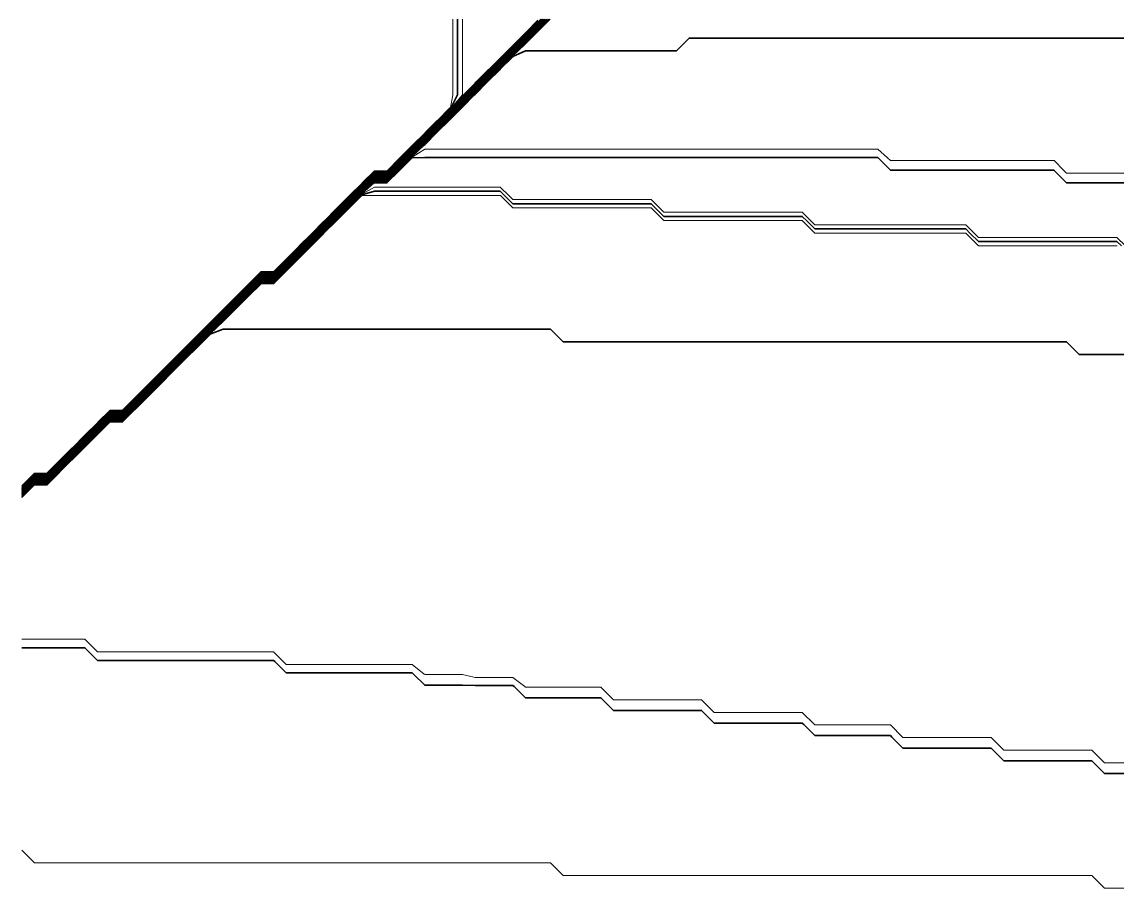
# Model space of a CAD drawing. Header units: metres. Extents: x 287882 to 288136, y 62808 to 63073.
# Drawn here: x 287881.6 to 287968.6, y 62813 to 62881.8 of the extents above; entities that cross this region are included whole.
import ezdxf

# ---------------------------------------------------------------- set-up
doc = ezdxf.new("R2010")
doc.units = ezdxf.units.M
doc.layers.add('TOPO-CONT-PRIMARY', color=2, linetype='Continuous')
doc.layers.add('TOPO-CONT-SECONDARY', color=253, linetype='Continuous')

msp = doc.modelspace()

# ---------------------------------------------------------------- linework, layer by layer
at = {"layer": 'TOPO-CONT-PRIMARY', "lineweight": 35}
for points, elevation in [([(287881.6, 62844.423), (287882.22, 62845.043), (287882.6, 62845.423), (287883.6, 62845.423), (287884.22, 62846.043), (287884.6, 62846.423), (287885.22, 62847.043), (287885.6, 62847.423), (287886.22, 62848.043), (287886.6, 62848.423), (287887.22, 62849.043), (287887.6, 62849.423), (287888.22, 62850.043), (287888.6, 62850.423), (287889.6, 62850.423), (287890.22, 62851.043), (287890.6, 62851.423), (287891.216, 62852.043), (287891.6, 62852.427), (287892.216, 62853.043), (287892.6, 62853.427), (287893.216, 62854.043), (287893.6, 62854.427), (287894.216, 62855.043), (287894.6, 62855.427), (287895.216, 62856.043), (287895.6, 62856.427), (287896.216, 62857.043), (287896.6, 62857.427), (287897.262, 62858.043), (287897.6, 62858.382), (287898.262, 62859.043), (287898.6, 62859.382), (287899.262, 62860.043), (287899.6, 62860.382), (287900.262, 62861.043), (287900.6, 62861.382), (287901.6, 62861.382), (287902.262, 62862.043), (287902.6, 62862.382), (287903.262, 62863.043), (287903.6, 62863.382), (287904.262, 62864.043), (287904.6, 62864.385), (287905.259, 62865.043), (287905.6, 62865.385), (287906.259, 62866.043), (287906.6, 62866.385), (287907.259, 62867.043), (287907.6, 62867.385), (287908.259, 62868.043), (287908.6, 62868.385), (287909.372, 62869.043), (287909.6, 62869.272), (287910.6, 62869.272), (287911.372, 62870.043), (287911.6, 62870.272), (287912.372, 62871.043), (287912.6, 62871.272), (287913.442, 62872.043), (287913.6, 62872.201), (287914.442, 62873.043), (287914.6, 62873.201), (287915.448, 62874.043), (287915.6, 62874.196), (287916.448, 62875.043), (287916.6, 62875.226), (287917.418, 62876.043), (287917.6, 62876.226), (287918.418, 62877.043), (287918.6, 62877.226), (287919.418, 62878.043), (287919.6, 62878.226), (287920.418, 62879.043), (287920.6, 62879.226), (287921.477, 62880.043), (287921.6, 62880.167), (287922.477, 62881.043), (287922.6, 62881.167), (287923.477, 62882.043)], 120), ([(287881.6, 62844.513), (287882.131, 62845.043), (287882.6, 62845.513), (287883.6, 62845.513), (287884.131, 62846.043), (287884.6, 62846.513), (287885.131, 62847.043), (287885.6, 62847.513), (287886.131, 62848.043), (287886.6, 62848.513), (287887.131, 62849.043), (287887.6, 62849.513), (287888.131, 62850.043), (287888.6, 62850.513), (287889.6, 62850.513), (287890.131, 62851.043), (287890.6, 62851.513), (287891.127, 62852.043), (287891.6, 62852.517), (287892.127, 62853.043), (287892.6, 62853.517), (287893.127, 62854.043), (287893.6, 62854.517), (287894.127, 62855.043), (287894.6, 62855.517), (287895.127, 62856.043), (287895.6, 62856.517), (287896.127, 62857.043), (287896.6, 62857.517), (287897.166, 62858.043), (287897.6, 62858.477), (287898.166, 62859.043), (287898.6, 62859.477), (287899.166, 62860.043), (287899.6, 62860.477), (287900.166, 62861.043), (287900.6, 62861.477), (287901.6, 62861.477), (287902.166, 62862.043), (287902.6, 62862.477), (287903.166, 62863.043), (287903.6, 62863.477), (287904.166, 62864.043), (287904.6, 62864.482), (287905.162, 62865.043), (287905.6, 62865.482), (287906.162, 62866.043), (287906.6, 62866.482), (287907.162, 62867.043), (287907.6, 62867.482), (287908.162, 62868.043), (287908.6, 62868.482), (287909.258, 62869.043), (287909.6, 62869.385), (287910.6, 62869.385), (287911.258, 62870.043), (287911.6, 62870.385), (287912.258, 62871.043), (287912.6, 62871.385), (287913.318, 62872.043), (287913.6, 62872.325), (287914.318, 62873.043), (287914.6, 62873.325), (287915.323, 62874.043), (287915.6, 62874.321), (287916.323, 62875.043), (287916.6, 62875.374), (287917.269, 62876.043), (287917.6, 62876.374), (287918.269, 62877.043), (287918.6, 62877.374), (287919.269, 62878.043), (287919.6, 62878.374), (287920.269, 62879.043), (287920.6, 62879.374), (287921.317, 62880.043), (287921.6, 62880.326), (287922.317, 62881.043), (287922.6, 62881.326), (287923.317, 62882.043)], 121), ([(287881.6, 62844.603), (287882.041, 62845.043), (287882.6, 62845.603), (287883.6, 62845.603), (287884.041, 62846.043), (287884.6, 62846.603), (287885.041, 62847.043), (287885.6, 62847.603), (287886.041, 62848.043), (287886.6, 62848.603), (287887.041, 62849.043), (287887.6, 62849.603), (287888.041, 62850.043), (287888.6, 62850.603), (287889.6, 62850.603), (287890.041, 62851.043), (287890.6, 62851.603), (287891.038, 62852.043), (287891.6, 62852.606), (287892.038, 62853.043), (287892.6, 62853.606), (287893.038, 62854.043), (287893.6, 62854.606), (287894.038, 62855.043), (287894.6, 62855.606), (287895.038, 62856.043), (287895.6, 62856.606), (287896.038, 62857.043), (287896.6, 62857.606), (287897.07, 62858.043), (287897.6, 62858.573), (287898.07, 62859.043), (287898.6, 62859.573), (287899.07, 62860.043), (287899.6, 62860.573), (287900.07, 62861.043), (287900.6, 62861.573), (287901.6, 62861.573), (287902.07, 62862.043), (287902.6, 62862.573), (287903.07, 62863.043), (287903.6, 62863.573), (287904.07, 62864.043), (287904.6, 62864.579), (287905.065, 62865.043), (287905.6, 62865.579), (287906.065, 62866.043), (287906.6, 62866.579), (287907.065, 62867.043), (287907.6, 62867.579), (287908.065, 62868.043), (287908.6, 62868.579), (287909.145, 62869.043), (287909.6, 62869.499), (287910.6, 62869.499), (287911.145, 62870.043), (287911.6, 62870.499), (287912.145, 62871.043), (287912.6, 62871.499), (287913.195, 62872.043), (287913.6, 62872.449), (287914.195, 62873.043), (287914.6, 62873.449), (287915.198, 62874.043), (287915.6, 62874.445), (287916.198, 62875.043), (287916.6, 62875.523), (287917.121, 62876.043), (287917.6, 62876.523), (287918.121, 62877.043), (287918.6, 62877.523), (287919.121, 62878.043), (287919.6, 62878.523), (287920.121, 62879.043), (287920.6, 62879.523), (287921.158, 62880.043), (287921.6, 62880.486), (287922.158, 62881.043), (287922.6, 62881.486), (287923.158, 62882.043)], 122), ([(287881.6, 62844.693), (287881.951, 62845.043), (287882.6, 62845.693), (287883.6, 62845.693), (287883.951, 62846.043), (287884.6, 62846.693), (287884.951, 62847.043), (287885.6, 62847.693), (287885.951, 62848.043), (287886.6, 62848.693), (287886.951, 62849.043), (287887.6, 62849.693), (287887.951, 62850.043), (287888.6, 62850.693), (287889.6, 62850.693), (287889.951, 62851.043), (287890.6, 62851.693), (287890.948, 62852.043), (287891.6, 62852.695), (287891.948, 62853.043), (287892.6, 62853.695), (287892.948, 62854.043), (287893.6, 62854.695), (287893.948, 62855.043), (287894.6, 62855.695), (287894.948, 62856.043), (287895.6, 62856.695), (287895.948, 62857.043), (287896.6, 62857.695), (287896.974, 62858.043), (287897.6, 62858.669), (287897.974, 62859.043), (287898.6, 62859.669), (287898.974, 62860.043), (287899.6, 62860.669), (287899.974, 62861.043), (287900.6, 62861.669), (287901.6, 62861.669), (287901.974, 62862.043), (287902.6, 62862.669), (287902.974, 62863.043), (287903.6, 62863.669), (287903.974, 62864.043), (287904.6, 62864.675), (287904.968, 62865.043), (287905.6, 62865.675), (287905.968, 62866.043), (287906.6, 62866.675), (287906.968, 62867.043), (287907.6, 62867.675), (287907.968, 62868.043), (287908.6, 62868.675), (287909.031, 62869.043), (287909.6, 62869.612), (287910.6, 62869.612), (287911.031, 62870.043), (287911.6, 62870.612), (287912.031, 62871.043), (287912.6, 62871.612), (287913.071, 62872.043), (287913.6, 62872.573), (287914.071, 62873.043), (287914.6, 62873.573), (287915.074, 62874.043), (287915.6, 62874.57), (287916.074, 62875.043), (287916.6, 62875.672), (287916.972, 62876.043), (287917.6, 62876.672), (287917.972, 62877.043), (287918.6, 62877.672), (287918.972, 62878.043), (287919.6, 62878.672), (287919.972, 62879.043), (287920.6, 62879.672), (287920.999, 62880.043), (287921.6, 62880.645), (287921.999, 62881.043), (287922.6, 62881.645), (287922.999, 62882.043)], 123), ([(287881.6, 62844.783), (287881.861, 62845.043), (287882.6, 62845.783), (287883.6, 62845.783), (287883.861, 62846.043), (287884.6, 62846.783), (287884.861, 62847.043), (287885.6, 62847.783), (287885.861, 62848.043), (287886.6, 62848.783), (287886.861, 62849.043), (287887.6, 62849.783), (287887.861, 62850.043), (287888.6, 62850.783), (287889.6, 62850.783), (287889.861, 62851.043), (287890.6, 62851.783), (287890.859, 62852.043), (287891.6, 62852.784), (287891.859, 62853.043), (287892.6, 62853.784), (287892.859, 62854.043), (287893.6, 62854.784), (287893.859, 62855.043), (287894.6, 62855.784), (287894.859, 62856.043), (287895.6, 62856.784), (287895.859, 62857.043), (287896.6, 62857.784), (287896.878, 62858.043), (287897.6, 62858.765), (287897.878, 62859.043), (287898.6, 62859.765), (287898.878, 62860.043), (287899.6, 62860.765), (287899.878, 62861.043), (287900.6, 62861.765), (287901.6, 62861.765), (287901.878, 62862.043), (287902.6, 62862.765), (287902.878, 62863.043), (287903.6, 62863.765), (287903.878, 62864.043), (287904.6, 62864.772), (287904.871, 62865.043), (287905.6, 62865.772), (287905.871, 62866.043), (287906.6, 62866.772), (287906.871, 62867.043), (287907.6, 62867.772), (287907.871, 62868.043), (287908.6, 62868.772), (287908.918, 62869.043), (287909.6, 62869.726), (287910.6, 62869.726), (287910.918, 62870.043), (287911.6, 62870.726), (287911.918, 62871.043), (287912.6, 62871.726), (287912.947, 62872.043), (287913.6, 62872.697), (287913.947, 62873.043), (287914.6, 62873.697), (287914.949, 62874.043), (287915.6, 62874.695), (287915.949, 62875.043), (287916.6, 62875.82), (287916.823, 62876.043), (287917.6, 62876.82), (287917.823, 62877.043), (287918.6, 62877.82), (287918.823, 62878.043), (287919.6, 62878.82), (287919.823, 62879.043), (287920.6, 62879.82), (287920.839, 62880.043), (287921.6, 62880.804), (287921.839, 62881.043), (287922.6, 62881.804), (287922.839, 62882.043)], 124), ([(287881.6, 62844.963), (287881.681, 62845.043), (287882.6, 62845.963), (287883.6, 62845.963), (287883.681, 62846.043), (287884.6, 62846.963), (287884.681, 62847.043), (287885.6, 62847.963), (287885.681, 62848.043), (287886.6, 62848.963), (287886.681, 62849.043), (287887.6, 62849.963), (287887.681, 62850.043), (287888.6, 62850.963), (287889.6, 62850.963), (287889.681, 62851.043), (287890.6, 62851.963), (287890.681, 62852.043), (287891.6, 62852.963), (287891.681, 62853.043), (287892.6, 62853.963), (287892.681, 62854.043), (287893.6, 62854.963), (287893.681, 62855.043), (287894.6, 62855.963), (287894.681, 62856.043), (287895.6, 62856.963), (287895.681, 62857.043), (287896.6, 62857.963), (287896.687, 62858.043), (287897.6, 62858.957), (287897.687, 62859.043), (287898.6, 62859.957), (287898.687, 62860.043), (287899.6, 62860.957), (287899.687, 62861.043), (287900.6, 62861.957), (287901.6, 62861.957), (287901.687, 62862.043), (287902.6, 62862.957), (287902.687, 62863.043), (287903.6, 62863.957), (287903.687, 62864.043), (287904.6, 62864.966), (287904.678, 62865.043), (287905.6, 62865.966), (287905.678, 62866.043), (287906.6, 62866.966), (287906.678, 62867.043), (287907.6, 62867.966), (287907.678, 62868.043), (287908.6, 62868.966), (287908.691, 62869.043), (287909.6, 62869.953), (287910.6, 62869.953), (287910.691, 62870.043), (287911.6, 62870.953), (287911.691, 62871.043), (287912.6, 62871.953), (287912.699, 62872.043), (287913.6, 62872.944), (287913.699, 62873.043), (287914.6, 62873.944), (287914.7, 62874.043), (287915.6, 62874.944), (287915.7, 62875.043), (287916.216, 62876.043), (287916.216, 62877.043), (287916.216, 62878.043), (287916.216, 62879.043), (287916.216, 62880.043), (287916.216, 62881.043), (287916.216, 62882.043)], 126), ([(287881.6, 62844.873), (287881.771, 62845.043), (287882.6, 62845.873), (287883.6, 62845.873), (287883.771, 62846.043), (287884.6, 62846.873), (287884.771, 62847.043), (287885.6, 62847.873), (287885.771, 62848.043), (287886.6, 62848.873), (287886.771, 62849.043), (287887.6, 62849.873), (287887.771, 62850.043), (287888.6, 62850.873), (287889.6, 62850.873), (287889.771, 62851.043), (287890.6, 62851.873), (287890.77, 62852.043), (287891.6, 62852.874), (287891.77, 62853.043), (287892.6, 62853.874), (287892.77, 62854.043), (287893.6, 62854.874), (287893.77, 62855.043), (287894.6, 62855.874), (287894.77, 62856.043), (287895.6, 62856.874), (287895.77, 62857.043), (287896.6, 62857.874), (287896.782, 62858.043), (287897.6, 62858.861), (287897.782, 62859.043), (287898.6, 62859.861), (287898.782, 62860.043), (287899.6, 62860.861), (287899.782, 62861.043), (287900.6, 62861.861), (287901.6, 62861.861), (287901.782, 62862.043), (287902.6, 62862.861), (287902.782, 62863.043), (287903.6, 62863.861), (287903.782, 62864.043), (287904.6, 62864.869), (287904.775, 62865.043), (287905.6, 62865.869), (287905.775, 62866.043), (287906.6, 62866.869), (287906.775, 62867.043), (287907.6, 62867.869), (287907.775, 62868.043), (287908.6, 62868.869), (287908.804, 62869.043), (287909.6, 62869.839), (287910.6, 62869.839), (287910.804, 62870.043), (287911.6, 62870.839), (287911.804, 62871.043), (287912.6, 62871.839), (287912.823, 62872.043), (287913.6, 62872.821), (287913.823, 62873.043), (287914.6, 62873.821), (287914.825, 62874.043), (287915.6, 62874.819), (287915.825, 62875.043), (287916.6, 62875.969), (287916.675, 62876.043), (287917.6, 62876.969), (287917.675, 62877.043), (287918.6, 62877.969), (287918.675, 62878.043), (287919.6, 62878.969), (287919.675, 62879.043), (287920.6, 62879.969), (287920.68, 62880.043), (287921.6, 62880.964), (287921.68, 62881.043), (287922.6, 62881.964)], 125), ([(287881.6, 62844.333), (287882.31, 62845.043), (287882.6, 62845.333), (287883.6, 62845.333), (287884.31, 62846.043), (287884.6, 62846.333), (287885.31, 62847.043), (287885.6, 62847.333), (287886.31, 62848.043), (287886.6, 62848.333), (287887.31, 62849.043), (287887.6, 62849.333), (287888.31, 62850.043), (287888.6, 62850.333), (287889.6, 62850.333), (287890.31, 62851.043), (287890.6, 62851.333), (287891.306, 62852.043), (287891.6, 62852.338), (287892.306, 62853.043), (287892.6, 62853.338), (287893.306, 62854.043), (287893.6, 62854.338), (287894.306, 62855.043), (287894.6, 62855.338), (287895.306, 62856.043), (287895.6, 62856.338), (287896.306, 62857.043), (287896.6, 62857.338), (287897.358, 62858.043), (287897.6, 62858.286), (287898.358, 62859.043), (287898.6, 62859.286), (287899.358, 62860.043), (287899.6, 62860.286), (287900.358, 62861.043), (287900.6, 62861.286), (287901.6, 62861.286), (287902.358, 62862.043), (287902.6, 62862.286), (287903.358, 62863.043), (287903.6, 62863.286), (287904.358, 62864.043), (287904.6, 62864.288), (287905.356, 62865.043), (287905.6, 62865.288), (287906.356, 62866.043), (287906.6, 62866.288), (287907.356, 62867.043), (287907.6, 62867.288), (287908.356, 62868.043), (287908.6, 62868.288), (287909.485, 62869.043), (287909.6, 62869.159), (287910.6, 62869.159), (287911.485, 62870.043), (287911.6, 62870.159), (287912.485, 62871.043), (287912.6, 62871.159), (287913.566, 62872.043), (287913.6, 62872.077), (287914.566, 62873.043), (287914.6, 62873.077), (287915.572, 62874.043), (287915.6, 62874.071), (287916.572, 62875.043), (287916.6, 62875.077), (287917.567, 62876.043), (287917.6, 62876.077), (287918.567, 62877.043), (287918.6, 62877.077), (287919.567, 62878.043), (287919.6, 62878.077), (287920.567, 62879.043), (287920.6, 62879.077), (287921.6, 62879.543), (287922.6, 62879.543), (287923.6, 62879.543), (287924.6, 62879.543), (287925.6, 62879.543), (287926.6, 62879.543), (287927.6, 62879.543), (287928.6, 62879.543), (287929.6, 62879.543), (287930.6, 62879.543), (287931.6, 62879.543), (287932.6, 62879.543), (287933.6, 62879.543), (287934.1, 62880.043), (287934.6, 62880.543), (287935.6, 62880.543), (287936.6, 62880.543), (287937.6, 62880.543), (287938.6, 62880.543), (287939.6, 62880.543), (287940.6, 62880.543), (287941.6, 62880.543), (287942.6, 62880.543), (287943.6, 62880.543), (287944.6, 62880.543), (287945.6, 62880.543), (287946.6, 62880.543), (287947.6, 62880.543), (287948.6, 62880.543), (287949.6, 62880.543), (287950.6, 62880.543), (287951.6, 62880.543), (287952.6, 62880.543), (287953.6, 62880.543), (287954.6, 62880.543), (287955.6, 62880.543), (287956.6, 62880.543), (287957.6, 62880.543), (287958.6, 62880.543), (287959.6, 62880.543), (287960.6, 62880.543), (287961.6, 62880.543), (287962.6, 62880.543), (287963.6, 62880.543), (287964.6, 62880.543), (287965.6, 62880.543), (287966.6, 62880.543), (287967.6, 62880.543), (287968.6, 62880.543), (287969.6, 62880.543)], 119), ([(287881.6, 62844.243), (287882.4, 62845.043), (287882.6, 62845.243), (287883.6, 62845.243), (287884.4, 62846.043), (287884.6, 62846.243), (287885.4, 62847.043), (287885.6, 62847.243), (287886.4, 62848.043), (287886.6, 62848.243), (287887.4, 62849.043), (287887.6, 62849.243), (287888.4, 62850.043), (287888.6, 62850.243), (287889.6, 62850.243), (287890.4, 62851.043), (287890.6, 62851.243), (287891.395, 62852.043), (287891.6, 62852.249), (287892.395, 62853.043), (287892.6, 62853.249), (287893.395, 62854.043), (287893.6, 62854.249), (287894.395, 62855.043), (287894.6, 62855.249), (287895.395, 62856.043), (287895.6, 62856.249), (287896.395, 62857.043), (287896.6, 62857.249), (287897.454, 62858.043), (287897.6, 62858.19), (287898.454, 62859.043), (287898.6, 62859.19), (287899.454, 62860.043), (287899.6, 62860.19), (287900.454, 62861.043), (287900.6, 62861.19), (287901.6, 62861.19), (287902.454, 62862.043), (287902.6, 62862.19), (287903.454, 62863.043), (287903.6, 62863.19), (287904.454, 62864.043), (287904.6, 62864.191), (287905.453, 62865.043), (287905.6, 62865.191), (287906.453, 62866.043), (287906.6, 62866.191), (287907.453, 62867.043), (287907.6, 62867.191), (287908.453, 62868.043), (287908.6, 62868.191), (287909.599, 62869.043), (287909.6, 62869.045), (287910.6, 62869.045), (287911.599, 62870.043), (287911.6, 62870.045), (287912.599, 62871.043), (287912.6, 62871.045), (287913.6, 62871.064), (287914.6, 62871.064), (287915.6, 62871.064), (287916.6, 62871.064), (287917.6, 62871.064), (287918.6, 62871.064), (287919.6, 62871.064), (287920.6, 62871.064), (287921.6, 62871.064), (287922.6, 62871.064), (287923.6, 62871.064), (287924.6, 62871.064), (287925.6, 62871.064), (287926.6, 62871.064), (287927.6, 62871.064), (287928.6, 62871.064), (287929.6, 62871.064), (287930.6, 62871.064), (287931.6, 62871.064), (287932.6, 62871.064), (287933.6, 62871.064), (287934.6, 62871.064), (287935.6, 62871.064), (287936.6, 62871.064), (287937.6, 62871.064), (287938.6, 62871.064), (287939.6, 62871.064), (287940.6, 62871.064), (287941.6, 62871.064), (287942.6, 62871.064), (287943.6, 62871.064), (287944.6, 62871.064), (287945.6, 62871.064), (287946.6, 62871.064), (287947.6, 62871.064), (287948.6, 62871.064), (287949.6, 62871.064), (287949.623, 62871.043), (287950.6, 62870.066), (287951.6, 62870.066), (287952.6, 62870.066), (287953.6, 62870.066), (287954.6, 62870.066), (287955.6, 62870.066), (287956.6, 62870.066), (287957.6, 62870.066), (287958.6, 62870.066), (287959.6, 62870.066), (287960.6, 62870.066), (287961.6, 62870.066), (287962.6, 62870.066), (287963.6, 62870.066), (287963.623, 62870.043), (287964.6, 62869.066), (287965.6, 62869.066), (287966.6, 62869.066), (287967.6, 62869.066), (287968.6, 62869.066), (287969.6, 62869.066)], 118), ([(287881.6, 62844.154), (287882.49, 62845.043), (287882.6, 62845.154), (287883.6, 62845.154), (287884.49, 62846.043), (287884.6, 62846.154), (287885.49, 62847.043), (287885.6, 62847.154), (287886.49, 62848.043), (287886.6, 62848.154), (287887.49, 62849.043), (287887.6, 62849.154), (287888.49, 62850.043), (287888.6, 62850.154), (287889.6, 62850.154), (287890.49, 62851.043), (287890.6, 62851.154), (287891.484, 62852.043), (287891.6, 62852.159), (287892.484, 62853.043), (287892.6, 62853.159), (287893.484, 62854.043), (287893.6, 62854.159), (287894.484, 62855.043), (287894.6, 62855.159), (287895.484, 62856.043), (287895.6, 62856.159), (287896.484, 62857.043), (287896.6, 62857.159), (287897.55, 62858.043), (287897.6, 62858.094), (287898.55, 62859.043), (287898.6, 62859.094), (287899.55, 62860.043), (287899.6, 62860.094), (287900.55, 62861.043), (287900.6, 62861.094), (287901.6, 62861.094), (287902.55, 62862.043), (287902.6, 62862.094), (287903.55, 62863.043), (287903.6, 62863.094), (287904.55, 62864.043), (287904.6, 62864.094), (287905.549, 62865.043), (287905.6, 62865.094), (287906.549, 62866.043), (287906.6, 62866.094), (287907.549, 62867.043), (287907.6, 62867.094), (287908.549, 62868.043), (287908.6, 62868.094), (287909.6, 62868.391), (287910.6, 62868.391), (287911.6, 62868.391), (287912.6, 62868.391), (287913.6, 62868.391), (287914.6, 62868.391), (287915.6, 62868.391), (287916.6, 62868.391), (287917.6, 62868.391), (287918.6, 62868.391), (287919.6, 62868.391), (287919.948, 62868.043), (287920.6, 62867.391), (287921.6, 62867.391), (287922.6, 62867.391), (287923.6, 62867.391), (287924.6, 62867.391), (287925.6, 62867.391), (287926.6, 62867.391), (287927.6, 62867.391), (287928.6, 62867.391), (287929.6, 62867.391), (287930.6, 62867.391), (287931.6, 62867.391), (287931.948, 62867.043), (287932.6, 62866.391), (287933.6, 62866.391), (287934.6, 62866.391), (287935.6, 62866.391), (287936.6, 62866.391), (287937.6, 62866.391), (287938.6, 62866.391), (287939.6, 62866.391), (287940.6, 62866.391), (287941.6, 62866.391), (287942.6, 62866.391), (287943.6, 62866.391), (287943.948, 62866.043), (287944.6, 62865.391), (287945.6, 62865.391), (287946.6, 62865.391), (287947.6, 62865.391), (287948.6, 62865.391), (287949.6, 62865.391), (287950.6, 62865.391), (287951.6, 62865.391), (287952.6, 62865.391), (287953.6, 62865.391), (287954.6, 62865.391), (287955.6, 62865.391), (287956.6, 62865.391), (287956.948, 62865.043), (287957.6, 62864.391), (287958.6, 62864.391), (287959.6, 62864.391), (287960.6, 62864.391), (287961.6, 62864.391), (287962.6, 62864.391), (287963.6, 62864.391), (287964.6, 62864.391), (287965.6, 62864.391), (287966.6, 62864.391), (287967.6, 62864.391), (287968.6, 62864.391), (287968.948, 62864.043)], 117), ([(287881.6, 62844.064), (287882.58, 62845.043), (287882.6, 62845.064), (287883.6, 62845.064), (287884.58, 62846.043), (287884.6, 62846.064), (287885.58, 62847.043), (287885.6, 62847.064), (287886.58, 62848.043), (287886.6, 62848.064), (287887.58, 62849.043), (287887.6, 62849.064), (287888.58, 62850.043), (287888.6, 62850.064), (287889.6, 62850.064), (287890.58, 62851.043), (287890.6, 62851.064), (287891.573, 62852.043), (287891.6, 62852.07), (287892.573, 62853.043), (287892.6, 62853.07), (287893.573, 62854.043), (287893.6, 62854.07), (287894.573, 62855.043), (287894.6, 62855.07), (287895.573, 62856.043), (287895.6, 62856.07), (287896.573, 62857.043), (287896.6, 62857.07), (287897.6, 62857.431), (287898.6, 62857.431), (287899.6, 62857.431), (287900.6, 62857.431), (287901.6, 62857.431), (287902.6, 62857.431), (287903.6, 62857.431), (287904.6, 62857.431), (287905.6, 62857.431), (287906.6, 62857.431), (287907.6, 62857.431), (287908.6, 62857.431), (287909.6, 62857.431), (287910.6, 62857.431), (287911.6, 62857.431), (287912.6, 62857.431), (287913.6, 62857.431), (287914.6, 62857.431), (287915.6, 62857.431), (287916.6, 62857.431), (287917.6, 62857.431), (287918.6, 62857.431), (287919.6, 62857.431), (287920.6, 62857.431), (287921.6, 62857.431), (287922.6, 62857.431), (287923.6, 62857.431), (287923.987, 62857.043), (287924.6, 62856.431), (287925.6, 62856.431), (287926.6, 62856.431), (287927.6, 62856.431), (287928.6, 62856.431), (287929.6, 62856.431), (287930.6, 62856.431), (287931.6, 62856.431), (287932.6, 62856.431), (287933.6, 62856.431), (287934.6, 62856.431), (287935.6, 62856.431), (287936.6, 62856.431), (287937.6, 62856.431), (287938.6, 62856.431), (287939.6, 62856.431), (287940.6, 62856.431), (287941.6, 62856.431), (287942.6, 62856.431), (287943.6, 62856.431), (287944.6, 62856.431), (287945.6, 62856.431), (287946.6, 62856.431), (287947.6, 62856.431), (287948.6, 62856.431), (287949.6, 62856.431), (287950.6, 62856.431), (287951.6, 62856.431), (287952.6, 62856.431), (287953.6, 62856.431), (287954.6, 62856.431), (287955.6, 62856.431), (287956.6, 62856.431), (287957.6, 62856.431), (287958.6, 62856.431), (287959.6, 62856.431), (287960.6, 62856.431), (287961.6, 62856.431), (287962.6, 62856.431), (287963.6, 62856.431), (287964.6, 62856.431), (287964.987, 62856.043), (287965.6, 62855.431), (287966.6, 62855.431), (287967.6, 62855.431), (287968.6, 62855.431), (287969.6, 62855.431)], 116), ([(287881.6, 62832.131), (287882.6, 62832.131), (287883.6, 62832.131), (287884.6, 62832.131), (287885.6, 62832.131), (287886.6, 62832.131), (287886.688, 62832.043), (287887.6, 62831.131), (287888.6, 62831.131), (287889.6, 62831.131), (287890.6, 62831.131), (287891.6, 62831.131), (287892.6, 62831.131), (287893.6, 62831.131), (287894.6, 62831.131), (287895.6, 62831.131), (287896.6, 62831.131), (287897.6, 62831.131), (287898.6, 62831.131), (287899.6, 62831.131), (287900.6, 62831.131), (287901.6, 62831.131), (287901.688, 62831.043), (287902.6, 62830.131), (287903.6, 62830.131), (287904.6, 62830.131), (287905.6, 62830.131), (287906.6, 62830.131), (287907.6, 62830.131), (287908.6, 62830.131), (287909.6, 62830.131), (287910.6, 62830.131), (287911.6, 62830.131), (287912.6, 62830.131), (287912.71, 62830.043), (287913.6, 62829.154), (287914.6, 62829.154), (287915.6, 62829.154), (287916.6, 62829.154), (287917.6, 62829.126), (287918.6, 62829.126), (287919.6, 62829.126), (287920.6, 62829.126), (287920.71, 62829.043), (287921.6, 62828.154), (287922.6, 62828.154), (287923.6, 62828.154), (287924.6, 62828.154), (287925.6, 62828.154), (287926.6, 62828.154), (287927.6, 62828.154), (287927.71, 62828.043), (287928.6, 62827.154), (287929.6, 62827.154), (287930.6, 62827.154), (287931.6, 62827.154), (287932.6, 62827.154), (287933.6, 62827.154), (287934.6, 62827.154), (287935.6, 62827.154), (287935.71, 62827.043), (287936.6, 62826.154), (287937.6, 62826.154), (287938.6, 62826.154), (287939.6, 62826.154), (287940.6, 62826.154), (287941.6, 62826.154), (287942.6, 62826.154), (287943.6, 62826.154), (287943.71, 62826.043), (287944.6, 62825.154), (287945.6, 62825.154), (287946.6, 62825.154), (287947.6, 62825.154), (287948.6, 62825.154), (287949.6, 62825.154), (287950.6, 62825.154), (287950.71, 62825.043), (287951.6, 62824.154), (287952.6, 62824.154), (287953.6, 62824.154), (287954.6, 62824.154), (287955.6, 62824.154), (287956.6, 62824.154), (287957.6, 62824.154), (287958.6, 62824.154), (287958.71, 62824.043), (287959.6, 62823.154), (287960.6, 62823.154), (287961.6, 62823.154), (287962.6, 62823.154), (287963.6, 62823.154), (287964.6, 62823.154), (287965.6, 62823.154), (287966.6, 62823.154), (287966.71, 62823.043), (287967.6, 62822.154), (287968.6, 62822.154), (287969.6, 62822.154)], 115)]:
    msp.add_lwpolyline(points, dxfattribs=dict(at, elevation=elevation))
at = {"layer": 'TOPO-CONT-SECONDARY', "lineweight": 13}
for points, elevation in [([(287881.6, 62844.378), (287882.265, 62845.043), (287882.6, 62845.378), (287883.6, 62845.378), (287884.265, 62846.043), (287884.6, 62846.378), (287885.265, 62847.043), (287885.6, 62847.378), (287886.265, 62848.043), (287886.6, 62848.378), (287887.265, 62849.043), (287887.6, 62849.378), (287888.265, 62850.043), (287888.6, 62850.378), (287889.6, 62850.378), (287890.265, 62851.043), (287890.6, 62851.378), (287891.261, 62852.043), (287891.6, 62852.383), (287892.261, 62853.043), (287892.6, 62853.383), (287893.261, 62854.043), (287893.6, 62854.383), (287894.261, 62855.043), (287894.6, 62855.383), (287895.261, 62856.043), (287895.6, 62856.383), (287896.261, 62857.043), (287896.6, 62857.383), (287897.31, 62858.043), (287897.6, 62858.334), (287898.31, 62859.043), (287898.6, 62859.334), (287899.31, 62860.043), (287899.6, 62860.334), (287900.31, 62861.043), (287900.6, 62861.334), (287901.6, 62861.334), (287902.31, 62862.043), (287902.6, 62862.334), (287903.31, 62863.043), (287903.6, 62863.334), (287904.31, 62864.043), (287904.6, 62864.336), (287905.307, 62865.043), (287905.6, 62865.336), (287906.307, 62866.043), (287906.6, 62866.336), (287907.307, 62867.043), (287907.6, 62867.336), (287908.307, 62868.043), (287908.6, 62868.336), (287909.428, 62869.043), (287909.6, 62869.215), (287910.6, 62869.215), (287911.428, 62870.043), (287911.6, 62870.215), (287912.428, 62871.043), (287912.6, 62871.215), (287913.504, 62872.043), (287913.6, 62872.139), (287914.504, 62873.043), (287914.6, 62873.139), (287915.51, 62874.043), (287915.6, 62874.134), (287916.51, 62875.043), (287916.6, 62875.151), (287917.492, 62876.043), (287917.6, 62876.151), (287918.492, 62877.043), (287918.6, 62877.151), (287919.492, 62878.043), (287919.6, 62878.151), (287920.492, 62879.043), (287920.6, 62879.151), (287921.556, 62880.043), (287921.6, 62880.087), (287922.556, 62881.043), (287922.6, 62881.087), (287923.556, 62882.043)], 119.5), ([(287881.6, 62844.468), (287882.175, 62845.043), (287882.6, 62845.468), (287883.6, 62845.468), (287884.175, 62846.043), (287884.6, 62846.468), (287885.175, 62847.043), (287885.6, 62847.468), (287886.175, 62848.043), (287886.6, 62848.468), (287887.175, 62849.043), (287887.6, 62849.468), (287888.175, 62850.043), (287888.6, 62850.468), (287889.6, 62850.468), (287890.175, 62851.043), (287890.6, 62851.468), (287891.172, 62852.043), (287891.6, 62852.472), (287892.172, 62853.043), (287892.6, 62853.472), (287893.172, 62854.043), (287893.6, 62854.472), (287894.172, 62855.043), (287894.6, 62855.472), (287895.172, 62856.043), (287895.6, 62856.472), (287896.172, 62857.043), (287896.6, 62857.472), (287897.214, 62858.043), (287897.6, 62858.43), (287898.214, 62859.043), (287898.6, 62859.43), (287899.214, 62860.043), (287899.6, 62860.43), (287900.214, 62861.043), (287900.6, 62861.43), (287901.6, 62861.43), (287902.214, 62862.043), (287902.6, 62862.43), (287903.214, 62863.043), (287903.6, 62863.43), (287904.214, 62864.043), (287904.6, 62864.433), (287905.21, 62865.043), (287905.6, 62865.433), (287906.21, 62866.043), (287906.6, 62866.433), (287907.21, 62867.043), (287907.6, 62867.433), (287908.21, 62868.043), (287908.6, 62868.433), (287909.315, 62869.043), (287909.6, 62869.329), (287910.6, 62869.329), (287911.315, 62870.043), (287911.6, 62870.329), (287912.315, 62871.043), (287912.6, 62871.329), (287913.38, 62872.043), (287913.6, 62872.263), (287914.38, 62873.043), (287914.6, 62873.263), (287915.385, 62874.043), (287915.6, 62874.258), (287916.385, 62875.043), (287916.6, 62875.3), (287917.344, 62876.043), (287917.6, 62876.3), (287918.344, 62877.043), (287918.6, 62877.3), (287919.344, 62878.043), (287919.6, 62878.3), (287920.344, 62879.043), (287920.6, 62879.3), (287921.397, 62880.043), (287921.6, 62880.247), (287922.397, 62881.043), (287922.6, 62881.247), (287923.397, 62882.043)], 120.5), ([(287881.6, 62844.558), (287882.086, 62845.043), (287882.6, 62845.558), (287883.6, 62845.558), (287884.086, 62846.043), (287884.6, 62846.558), (287885.086, 62847.043), (287885.6, 62847.558), (287886.086, 62848.043), (287886.6, 62848.558), (287887.086, 62849.043), (287887.6, 62849.558), (287888.086, 62850.043), (287888.6, 62850.558), (287889.6, 62850.558), (287890.086, 62851.043), (287890.6, 62851.558), (287891.082, 62852.043), (287891.6, 62852.561), (287892.082, 62853.043), (287892.6, 62853.561), (287893.082, 62854.043), (287893.6, 62854.561), (287894.082, 62855.043), (287894.6, 62855.561), (287895.082, 62856.043), (287895.6, 62856.561), (287896.082, 62857.043), (287896.6, 62857.561), (287897.118, 62858.043), (287897.6, 62858.525), (287898.118, 62859.043), (287898.6, 62859.525), (287899.118, 62860.043), (287899.6, 62860.525), (287900.118, 62861.043), (287900.6, 62861.525), (287901.6, 62861.525), (287902.118, 62862.043), (287902.6, 62862.525), (287903.118, 62863.043), (287903.6, 62863.525), (287904.118, 62864.043), (287904.6, 62864.53), (287905.114, 62865.043), (287905.6, 62865.53), (287906.114, 62866.043), (287906.6, 62866.53), (287907.114, 62867.043), (287907.6, 62867.53), (287908.114, 62868.043), (287908.6, 62868.53), (287909.201, 62869.043), (287909.6, 62869.442), (287910.6, 62869.442), (287911.201, 62870.043), (287911.6, 62870.442), (287912.201, 62871.043), (287912.6, 62871.442), (287913.257, 62872.043), (287913.6, 62872.387), (287914.257, 62873.043), (287914.6, 62873.387), (287915.261, 62874.043), (287915.6, 62874.383), (287916.261, 62875.043), (287916.6, 62875.449), (287917.195, 62876.043), (287917.6, 62876.449), (287918.195, 62877.043), (287918.6, 62877.449), (287919.195, 62878.043), (287919.6, 62878.449), (287920.195, 62879.043), (287920.6, 62879.449), (287921.238, 62880.043), (287921.6, 62880.406), (287922.238, 62881.043), (287922.6, 62881.406), (287923.238, 62882.043)], 121.5), ([(287881.6, 62844.648), (287881.996, 62845.043), (287882.6, 62845.648), (287883.6, 62845.648), (287883.996, 62846.043), (287884.6, 62846.648), (287884.996, 62847.043), (287885.6, 62847.648), (287885.996, 62848.043), (287886.6, 62848.648), (287886.996, 62849.043), (287887.6, 62849.648), (287887.996, 62850.043), (287888.6, 62850.648), (287889.6, 62850.648), (287889.996, 62851.043), (287890.6, 62851.648), (287890.993, 62852.043), (287891.6, 62852.651), (287891.993, 62853.043), (287892.6, 62853.651), (287892.993, 62854.043), (287893.6, 62854.651), (287893.993, 62855.043), (287894.6, 62855.651), (287894.993, 62856.043), (287895.6, 62856.651), (287895.993, 62857.043), (287896.6, 62857.651), (287897.022, 62858.043), (287897.6, 62858.621), (287898.022, 62859.043), (287898.6, 62859.621), (287899.022, 62860.043), (287899.6, 62860.621), (287900.022, 62861.043), (287900.6, 62861.621), (287901.6, 62861.621), (287902.022, 62862.043), (287902.6, 62862.621), (287903.022, 62863.043), (287903.6, 62863.621), (287904.022, 62864.043), (287904.6, 62864.627), (287905.017, 62865.043), (287905.6, 62865.627), (287906.017, 62866.043), (287906.6, 62866.627), (287907.017, 62867.043), (287907.6, 62867.627), (287908.017, 62868.043), (287908.6, 62868.627), (287909.088, 62869.043), (287909.6, 62869.556), (287910.6, 62869.556), (287911.088, 62870.043), (287911.6, 62870.556), (287912.088, 62871.043), (287912.6, 62871.556), (287913.133, 62872.043), (287913.6, 62872.511), (287914.133, 62873.043), (287914.6, 62873.511), (287915.136, 62874.043), (287915.6, 62874.508), (287916.136, 62875.043), (287916.6, 62875.597), (287917.046, 62876.043), (287917.6, 62876.597), (287918.046, 62877.043), (287918.6, 62877.597), (287919.046, 62878.043), (287919.6, 62878.597), (287920.046, 62879.043), (287920.6, 62879.597), (287921.078, 62880.043), (287921.6, 62880.565), (287922.078, 62881.043), (287922.6, 62881.565), (287923.078, 62882.043)], 122.5), ([(287881.6, 62844.738), (287881.906, 62845.043), (287882.6, 62845.738), (287883.6, 62845.738), (287883.906, 62846.043), (287884.6, 62846.738), (287884.906, 62847.043), (287885.6, 62847.738), (287885.906, 62848.043), (287886.6, 62848.738), (287886.906, 62849.043), (287887.6, 62849.738), (287887.906, 62850.043), (287888.6, 62850.738), (287889.6, 62850.738), (287889.906, 62851.043), (287890.6, 62851.738), (287890.904, 62852.043), (287891.6, 62852.74), (287891.904, 62853.043), (287892.6, 62853.74), (287892.904, 62854.043), (287893.6, 62854.74), (287893.904, 62855.043), (287894.6, 62855.74), (287894.904, 62856.043), (287895.6, 62856.74), (287895.904, 62857.043), (287896.6, 62857.74), (287896.926, 62858.043), (287897.6, 62858.717), (287897.926, 62859.043), (287898.6, 62859.717), (287898.926, 62860.043), (287899.6, 62860.717), (287899.926, 62861.043), (287900.6, 62861.717), (287901.6, 62861.717), (287901.926, 62862.043), (287902.6, 62862.717), (287902.926, 62863.043), (287903.6, 62863.717), (287903.926, 62864.043), (287904.6, 62864.724), (287904.92, 62865.043), (287905.6, 62865.724), (287905.92, 62866.043), (287906.6, 62866.724), (287906.92, 62867.043), (287907.6, 62867.724), (287907.92, 62868.043), (287908.6, 62868.724), (287908.975, 62869.043), (287909.6, 62869.669), (287910.6, 62869.669), (287910.975, 62870.043), (287911.6, 62870.669), (287911.975, 62871.043), (287912.6, 62871.669), (287913.009, 62872.043), (287913.6, 62872.635), (287914.009, 62873.043), (287914.6, 62873.635), (287915.011, 62874.043), (287915.6, 62874.632), (287916.011, 62875.043), (287916.6, 62875.746), (287916.898, 62876.043), (287917.6, 62876.746), (287917.898, 62877.043), (287918.6, 62877.746), (287918.898, 62878.043), (287919.6, 62878.746), (287919.898, 62879.043), (287920.6, 62879.746), (287920.919, 62880.043), (287921.6, 62880.725), (287921.919, 62881.043), (287922.6, 62881.725), (287922.919, 62882.043)], 123.5), ([(287881.6, 62844.918), (287881.726, 62845.043), (287882.6, 62845.918), (287883.6, 62845.918), (287883.726, 62846.043), (287884.6, 62846.918), (287884.726, 62847.043), (287885.6, 62847.918), (287885.726, 62848.043), (287886.6, 62848.918), (287886.726, 62849.043), (287887.6, 62849.918), (287887.726, 62850.043), (287888.6, 62850.918), (287889.6, 62850.918), (287889.726, 62851.043), (287890.6, 62851.918), (287890.725, 62852.043), (287891.6, 62852.918), (287891.725, 62853.043), (287892.6, 62853.918), (287892.725, 62854.043), (287893.6, 62854.918), (287893.725, 62855.043), (287894.6, 62855.918), (287894.725, 62856.043), (287895.6, 62856.918), (287895.725, 62857.043), (287896.6, 62857.918), (287896.735, 62858.043), (287897.6, 62858.909), (287897.735, 62859.043), (287898.6, 62859.909), (287898.735, 62860.043), (287899.6, 62860.909), (287899.735, 62861.043), (287900.6, 62861.909), (287901.6, 62861.909), (287901.735, 62862.043), (287902.6, 62862.909), (287902.735, 62863.043), (287903.6, 62863.909), (287903.735, 62864.043), (287904.6, 62864.918), (287904.726, 62865.043), (287905.6, 62865.918), (287905.726, 62866.043), (287906.6, 62866.918), (287906.726, 62867.043), (287907.6, 62867.918), (287907.726, 62868.043), (287908.6, 62868.918), (287908.748, 62869.043), (287909.6, 62869.896), (287910.6, 62869.896), (287910.748, 62870.043), (287911.6, 62870.896), (287911.748, 62871.043), (287912.6, 62871.896), (287912.761, 62872.043), (287913.6, 62872.882), (287913.761, 62873.043), (287914.6, 62873.882), (287914.762, 62874.043), (287915.6, 62874.881), (287915.762, 62875.043), (287916.6, 62876.043), (287916.6, 62877.043), (287916.6, 62878.043), (287916.6, 62879.043), (287916.6, 62880.043), (287916.6, 62881.043), (287916.6, 62882.043)], 125.5), ([(287881.6, 62845.007), (287881.636, 62845.043), (287882.6, 62846.007), (287883.6, 62846.007), (287883.636, 62846.043), (287884.6, 62847.007), (287884.636, 62847.043), (287885.6, 62848.007), (287885.636, 62848.043), (287886.6, 62849.007), (287886.636, 62849.043), (287887.6, 62850.007), (287887.636, 62850.043), (287888.6, 62851.007), (287889.6, 62851.007), (287889.636, 62851.043), (287890.6, 62852.007), (287890.636, 62852.043), (287891.6, 62853.008), (287891.636, 62853.043), (287892.6, 62854.008), (287892.636, 62854.043), (287893.6, 62855.008), (287893.636, 62855.043), (287894.6, 62856.008), (287894.636, 62856.043), (287895.6, 62857.008), (287895.636, 62857.043), (287896.6, 62858.008), (287896.639, 62858.043), (287897.6, 62859.005), (287897.639, 62859.043), (287898.6, 62860.005), (287898.639, 62860.043), (287899.6, 62861.005), (287899.639, 62861.043), (287900.6, 62862.005), (287901.6, 62862.005), (287901.639, 62862.043), (287902.6, 62863.005), (287902.639, 62863.043), (287903.6, 62864.005), (287903.639, 62864.043), (287904.6, 62865.014), (287904.629, 62865.043), (287905.6, 62866.014), (287905.629, 62866.043), (287906.6, 62867.014), (287906.629, 62867.043), (287907.6, 62868.014), (287907.629, 62868.043), (287908.6, 62869.014), (287908.634, 62869.043), (287909.6, 62870.009), (287910.6, 62870.009), (287910.634, 62870.043), (287911.6, 62871.009), (287911.634, 62871.043), (287912.6, 62872.009), (287912.637, 62872.043), (287913.6, 62873.006), (287913.637, 62873.043), (287914.6, 62874.006), (287914.638, 62874.043), (287915.6, 62875.006), (287915.638, 62875.043), (287915.831, 62876.043), (287915.831, 62877.043), (287915.831, 62878.043), (287915.831, 62879.043), (287915.831, 62880.043), (287915.831, 62881.043), (287915.831, 62882.043)], 126.5), ([(287881.6, 62844.828), (287881.816, 62845.043), (287882.6, 62845.828), (287883.6, 62845.828), (287883.816, 62846.043), (287884.6, 62846.828), (287884.816, 62847.043), (287885.6, 62847.828), (287885.816, 62848.043), (287886.6, 62848.828), (287886.816, 62849.043), (287887.6, 62849.828), (287887.816, 62850.043), (287888.6, 62850.828), (287889.6, 62850.828), (287889.816, 62851.043), (287890.6, 62851.828), (287890.814, 62852.043), (287891.6, 62852.829), (287891.814, 62853.043), (287892.6, 62853.829), (287892.814, 62854.043), (287893.6, 62854.829), (287893.814, 62855.043), (287894.6, 62855.829), (287894.814, 62856.043), (287895.6, 62856.829), (287895.814, 62857.043), (287896.6, 62857.829), (287896.83, 62858.043), (287897.6, 62858.813), (287897.83, 62859.043), (287898.6, 62859.813), (287898.83, 62860.043), (287899.6, 62860.813), (287899.83, 62861.043), (287900.6, 62861.813), (287901.6, 62861.813), (287901.83, 62862.043), (287902.6, 62862.813), (287902.83, 62863.043), (287903.6, 62863.813), (287903.83, 62864.043), (287904.6, 62864.821), (287904.823, 62865.043), (287905.6, 62865.821), (287905.823, 62866.043), (287906.6, 62866.821), (287906.823, 62867.043), (287907.6, 62867.821), (287907.823, 62868.043), (287908.6, 62868.821), (287908.861, 62869.043), (287909.6, 62869.783), (287910.6, 62869.783), (287910.861, 62870.043), (287911.6, 62870.783), (287911.861, 62871.043), (287912.6, 62871.783), (287912.885, 62872.043), (287913.6, 62872.759), (287913.885, 62873.043), (287914.6, 62873.759), (287914.887, 62874.043), (287915.6, 62874.757), (287915.887, 62875.043), (287916.6, 62875.895), (287916.749, 62876.043), (287917.6, 62876.895), (287917.749, 62877.043), (287918.6, 62877.895), (287918.749, 62878.043), (287919.6, 62878.895), (287919.749, 62879.043), (287920.6, 62879.895), (287920.76, 62880.043), (287921.6, 62880.884), (287921.76, 62881.043), (287922.6, 62881.884)], 124.5), ([(287881.6, 62844.288), (287882.355, 62845.043), (287882.6, 62845.288), (287883.6, 62845.288), (287884.355, 62846.043), (287884.6, 62846.288), (287885.355, 62847.043), (287885.6, 62847.288), (287886.355, 62848.043), (287886.6, 62848.288), (287887.355, 62849.043), (287887.6, 62849.288), (287888.355, 62850.043), (287888.6, 62850.288), (287889.6, 62850.288), (287890.355, 62851.043), (287890.6, 62851.288), (287891.35, 62852.043), (287891.6, 62852.293), (287892.35, 62853.043), (287892.6, 62853.293), (287893.35, 62854.043), (287893.6, 62854.293), (287894.35, 62855.043), (287894.6, 62855.293), (287895.35, 62856.043), (287895.6, 62856.293), (287896.35, 62857.043), (287896.6, 62857.293), (287897.406, 62858.043), (287897.6, 62858.238), (287898.406, 62859.043), (287898.6, 62859.238), (287899.406, 62860.043), (287899.6, 62860.238), (287900.406, 62861.043), (287900.6, 62861.238), (287901.6, 62861.238), (287902.406, 62862.043), (287902.6, 62862.238), (287903.406, 62863.043), (287903.6, 62863.238), (287904.406, 62864.043), (287904.6, 62864.24), (287905.404, 62865.043), (287905.6, 62865.24), (287906.404, 62866.043), (287906.6, 62866.24), (287907.404, 62867.043), (287907.6, 62867.24), (287908.404, 62868.043), (287908.6, 62868.24), (287909.542, 62869.043), (287909.6, 62869.102), (287910.6, 62869.102), (287911.542, 62870.043), (287911.6, 62870.102), (287912.542, 62871.043), (287912.6, 62871.102), (287913.6, 62871.739), (287914.6, 62871.739), (287915.6, 62871.739), (287916.6, 62871.739), (287917.6, 62871.739), (287918.6, 62871.739), (287919.6, 62871.739), (287920.6, 62871.739), (287921.6, 62871.739), (287922.6, 62871.739), (287923.6, 62871.739), (287924.6, 62871.739), (287925.6, 62871.739), (287926.6, 62871.739), (287927.6, 62871.739), (287928.6, 62871.739), (287929.6, 62871.739), (287930.6, 62871.739), (287931.6, 62871.739), (287932.6, 62871.739), (287933.6, 62871.739), (287934.6, 62871.739), (287935.6, 62871.739), (287936.6, 62871.739), (287937.6, 62871.739), (287938.6, 62871.739), (287939.6, 62871.739), (287940.6, 62871.739), (287941.6, 62871.739), (287942.6, 62871.739), (287943.6, 62871.739), (287944.6, 62871.739), (287945.6, 62871.739), (287946.6, 62871.739), (287947.6, 62871.739), (287948.6, 62871.739), (287949.6, 62871.739), (287950.375, 62871.043), (287950.6, 62870.818), (287951.6, 62870.818), (287952.6, 62870.818), (287953.6, 62870.818), (287954.6, 62870.818), (287955.6, 62870.818), (287956.6, 62870.818), (287957.6, 62870.818), (287958.6, 62870.818), (287959.6, 62870.818), (287960.6, 62870.818), (287961.6, 62870.818), (287962.6, 62870.818), (287963.6, 62870.818), (287964.375, 62870.043), (287964.6, 62869.818), (287965.6, 62869.818), (287966.6, 62869.818), (287967.6, 62869.818), (287968.6, 62869.818), (287969.6, 62869.818)], 118.5), ([(287881.6, 62844.198), (287882.445, 62845.043), (287882.6, 62845.198), (287883.6, 62845.198), (287884.445, 62846.043), (287884.6, 62846.198), (287885.445, 62847.043), (287885.6, 62847.198), (287886.445, 62848.043), (287886.6, 62848.198), (287887.445, 62849.043), (287887.6, 62849.198), (287888.445, 62850.043), (287888.6, 62850.198), (287889.6, 62850.198), (287890.445, 62851.043), (287890.6, 62851.198), (287891.439, 62852.043), (287891.6, 62852.204), (287892.439, 62853.043), (287892.6, 62853.204), (287893.439, 62854.043), (287893.6, 62854.204), (287894.439, 62855.043), (287894.6, 62855.204), (287895.439, 62856.043), (287895.6, 62856.204), (287896.439, 62857.043), (287896.6, 62857.204), (287897.502, 62858.043), (287897.6, 62858.142), (287898.502, 62859.043), (287898.6, 62859.142), (287899.502, 62860.043), (287899.6, 62860.142), (287900.502, 62861.043), (287900.6, 62861.142), (287901.6, 62861.142), (287902.502, 62862.043), (287902.6, 62862.142), (287903.502, 62863.043), (287903.6, 62863.142), (287904.502, 62864.043), (287904.6, 62864.143), (287905.501, 62865.043), (287905.6, 62865.143), (287906.501, 62866.043), (287906.6, 62866.143), (287907.501, 62867.043), (287907.6, 62867.143), (287908.501, 62868.043), (287908.6, 62868.143), (287909.6, 62868.722), (287910.6, 62868.722), (287911.6, 62868.722), (287912.6, 62868.722), (287913.6, 62868.722), (287914.6, 62868.722), (287915.6, 62868.722), (287916.6, 62868.722), (287917.6, 62868.722), (287918.6, 62868.722), (287919.6, 62868.722), (287920.279, 62868.043), (287920.6, 62867.722), (287921.6, 62867.722), (287922.6, 62867.722), (287923.6, 62867.722), (287924.6, 62867.722), (287925.6, 62867.722), (287926.6, 62867.722), (287927.6, 62867.722), (287928.6, 62867.722), (287929.6, 62867.722), (287930.6, 62867.722), (287931.6, 62867.722), (287932.279, 62867.043), (287932.6, 62866.722), (287933.6, 62866.722), (287934.6, 62866.722), (287935.6, 62866.722), (287936.6, 62866.722), (287937.6, 62866.722), (287938.6, 62866.722), (287939.6, 62866.722), (287940.6, 62866.722), (287941.6, 62866.722), (287942.6, 62866.722), (287943.6, 62866.722), (287944.279, 62866.043), (287944.6, 62865.722), (287945.6, 62865.722), (287946.6, 62865.722), (287947.6, 62865.722), (287948.6, 62865.722), (287949.6, 62865.722), (287950.6, 62865.722), (287951.6, 62865.722), (287952.6, 62865.722), (287953.6, 62865.722), (287954.6, 62865.722), (287955.6, 62865.722), (287956.6, 62865.722), (287957.279, 62865.043), (287957.6, 62864.722), (287958.6, 62864.722), (287959.6, 62864.722), (287960.6, 62864.722), (287961.6, 62864.722), (287962.6, 62864.722), (287963.6, 62864.722), (287964.6, 62864.722), (287965.6, 62864.722), (287966.6, 62864.722), (287967.6, 62864.722), (287968.6, 62864.722), (287969.279, 62864.043)], 117.5), ([(287881.6, 62844.109), (287882.535, 62845.043), (287882.6, 62845.109), (287883.6, 62845.109), (287884.535, 62846.043), (287884.6, 62846.109), (287885.535, 62847.043), (287885.6, 62847.109), (287886.535, 62848.043), (287886.6, 62848.109), (287887.535, 62849.043), (287887.6, 62849.109), (287888.535, 62850.043), (287888.6, 62850.109), (287889.6, 62850.109), (287890.535, 62851.043), (287890.6, 62851.109), (287891.529, 62852.043), (287891.6, 62852.115), (287892.529, 62853.043), (287892.6, 62853.115), (287893.529, 62854.043), (287893.6, 62854.115), (287894.529, 62855.043), (287894.6, 62855.115), (287895.529, 62856.043), (287895.6, 62856.115), (287896.529, 62857.043), (287896.6, 62857.115), (287897.598, 62858.043), (287897.6, 62858.046), (287898.598, 62859.043), (287898.6, 62859.046), (287899.598, 62860.043), (287899.6, 62860.046), (287900.598, 62861.043), (287900.6, 62861.046), (287901.6, 62861.046), (287902.598, 62862.043), (287902.6, 62862.046), (287903.598, 62863.043), (287903.6, 62863.046), (287904.598, 62864.043), (287904.6, 62864.046), (287905.598, 62865.043), (287905.6, 62865.046), (287906.598, 62866.043), (287906.6, 62866.046), (287907.598, 62867.043), (287907.6, 62867.046), (287908.598, 62868.043), (287908.6, 62868.046), (287909.6, 62868.06), (287910.6, 62868.06), (287911.6, 62868.06), (287912.6, 62868.06), (287913.6, 62868.06), (287914.6, 62868.06), (287915.6, 62868.06), (287916.6, 62868.06), (287917.6, 62868.06), (287918.6, 62868.06), (287919.6, 62868.06), (287919.617, 62868.043), (287920.6, 62867.06), (287921.6, 62867.06), (287922.6, 62867.06), (287923.6, 62867.06), (287924.6, 62867.06), (287925.6, 62867.06), (287926.6, 62867.06), (287927.6, 62867.06), (287928.6, 62867.06), (287929.6, 62867.06), (287930.6, 62867.06), (287931.6, 62867.06), (287931.617, 62867.043), (287932.6, 62866.06), (287933.6, 62866.06), (287934.6, 62866.06), (287935.6, 62866.06), (287936.6, 62866.06), (287937.6, 62866.06), (287938.6, 62866.06), (287939.6, 62866.06), (287940.6, 62866.06), (287941.6, 62866.06), (287942.6, 62866.06), (287943.6, 62866.06), (287943.617, 62866.043), (287944.6, 62865.06), (287945.6, 62865.06), (287946.6, 62865.06), (287947.6, 62865.06), (287948.6, 62865.06), (287949.6, 62865.06), (287950.6, 62865.06), (287951.6, 62865.06), (287952.6, 62865.06), (287953.6, 62865.06), (287954.6, 62865.06), (287955.6, 62865.06), (287956.6, 62865.06), (287956.617, 62865.043), (287957.6, 62864.06), (287958.6, 62864.06), (287959.6, 62864.06), (287960.6, 62864.06), (287961.6, 62864.06), (287962.6, 62864.06), (287963.6, 62864.06), (287964.6, 62864.06), (287965.6, 62864.06), (287966.6, 62864.06), (287967.6, 62864.06), (287968.6, 62864.06), (287968.617, 62864.043)], 116.5), ([(287881.6, 62832.807), (287882.6, 62832.807), (287883.6, 62832.807), (287884.6, 62832.807), (287885.6, 62832.807), (287886.6, 62832.807), (287887.364, 62832.043), (287887.6, 62831.807), (287888.6, 62831.807), (287889.6, 62831.807), (287890.6, 62831.807), (287891.6, 62831.807), (287892.6, 62831.807), (287893.6, 62831.807), (287894.6, 62831.807), (287895.6, 62831.807), (287896.6, 62831.807), (287897.6, 62831.807), (287898.6, 62831.807), (287899.6, 62831.807), (287900.6, 62831.807), (287901.6, 62831.807), (287902.364, 62831.043), (287902.6, 62830.807), (287903.6, 62830.807), (287904.6, 62830.807), (287905.6, 62830.807), (287906.6, 62830.807), (287907.6, 62830.807), (287908.6, 62830.807), (287909.6, 62830.807), (287910.6, 62830.807), (287911.6, 62830.807), (287912.6, 62830.807), (287913.558, 62830.043), (287913.6, 62830.001), (287914.6, 62830.001), (287915.6, 62830.001), (287916.6, 62830.001), (287917.6, 62829.759), (287918.6, 62829.759), (287919.6, 62829.759), (287920.6, 62829.759), (287921.558, 62829.043), (287921.6, 62829.001), (287922.6, 62829.001), (287923.6, 62829.001), (287924.6, 62829.001), (287925.6, 62829.001), (287926.6, 62829.001), (287927.6, 62829.001), (287928.558, 62828.043), (287928.6, 62828.001), (287929.6, 62828.001), (287930.6, 62828.001), (287931.6, 62828.001), (287932.6, 62828.001), (287933.6, 62828.001), (287934.6, 62828.001), (287935.6, 62828.001), (287936.558, 62827.043), (287936.6, 62827.001), (287937.6, 62827.001), (287938.6, 62827.001), (287939.6, 62827.001), (287940.6, 62827.001), (287941.6, 62827.001), (287942.6, 62827.001), (287943.6, 62827.001), (287944.558, 62826.043), (287944.6, 62826.001), (287945.6, 62826.001), (287946.6, 62826.001), (287947.6, 62826.001), (287948.6, 62826.001), (287949.6, 62826.001), (287950.6, 62826.001), (287951.558, 62825.043), (287951.6, 62825.001), (287952.6, 62825.001), (287953.6, 62825.001), (287954.6, 62825.001), (287955.6, 62825.001), (287956.6, 62825.001), (287957.6, 62825.001), (287958.6, 62825.001), (287959.558, 62824.043), (287959.6, 62824.001), (287960.6, 62824.001), (287961.6, 62824.001), (287962.6, 62824.001), (287963.6, 62824.001), (287964.6, 62824.001), (287965.6, 62824.001), (287966.6, 62824.001), (287967.558, 62823.043), (287967.6, 62823.001), (287968.6, 62823.001), (287969.6, 62823.001)], 115.5), ([(287881.6, 62816.043), (287881.6, 62816.043), (287882.6, 62815.043), (287883.6, 62815.043), (287884.6, 62815.043), (287885.6, 62815.043), (287886.6, 62815.043), (287887.6, 62815.043), (287888.6, 62815.043), (287889.6, 62815.043), (287890.6, 62815.043), (287891.6, 62815.043), (287892.6, 62815.043), (287893.6, 62815.043), (287894.6, 62815.043), (287895.6, 62815.043), (287896.6, 62815.043), (287897.6, 62815.043), (287898.6, 62815.043), (287899.6, 62815.043), (287900.6, 62815.043), (287901.6, 62815.043), (287902.6, 62815.043), (287903.6, 62815.043), (287904.6, 62815.043), (287905.6, 62815.043), (287906.6, 62815.043), (287907.6, 62815.043), (287908.6, 62815.043), (287909.6, 62815.043), (287910.6, 62815.043), (287911.6, 62815.043), (287912.6, 62815.043), (287913.6, 62815.043), (287914.6, 62815.043), (287915.6, 62815.043), (287916.6, 62815.043), (287917.6, 62815.043), (287918.6, 62815.043), (287919.6, 62815.043), (287920.6, 62815.043), (287921.6, 62815.043), (287922.6, 62815.043), (287923.6, 62815.043), (287923.6, 62815.043), (287924.6, 62814.043), (287925.6, 62814.043), (287926.6, 62814.043), (287927.6, 62814.043), (287928.6, 62814.043), (287929.6, 62814.043), (287930.6, 62814.043), (287931.6, 62814.043), (287932.6, 62814.043), (287933.6, 62814.043), (287934.6, 62814.043), (287935.6, 62814.043), (287936.6, 62814.043), (287937.6, 62814.043), (287938.6, 62814.043), (287939.6, 62814.043), (287940.6, 62814.043), (287941.6, 62814.043), (287942.6, 62814.043), (287943.6, 62814.043), (287944.6, 62814.043), (287945.6, 62814.043), (287946.6, 62814.043), (287947.6, 62814.043), (287948.6, 62814.043), (287949.6, 62814.043), (287950.6, 62814.043), (287951.6, 62814.043), (287952.6, 62814.043), (287953.6, 62814.043), (287954.6, 62814.043), (287955.6, 62814.043), (287956.6, 62814.043), (287957.6, 62814.043), (287958.6, 62814.043), (287959.6, 62814.043), (287960.6, 62814.043), (287961.6, 62814.043), (287962.6, 62814.043), (287963.6, 62814.043), (287964.6, 62814.043), (287965.6, 62814.043), (287966.6, 62814.043), (287966.6, 62814.043), (287967.6, 62813.043), (287968.6, 62813.043), (287969.6, 62813.043)], 114.5)]:
    msp.add_lwpolyline(points, dxfattribs=dict(at, elevation=elevation))

doc.saveas('drawing.dxf')
